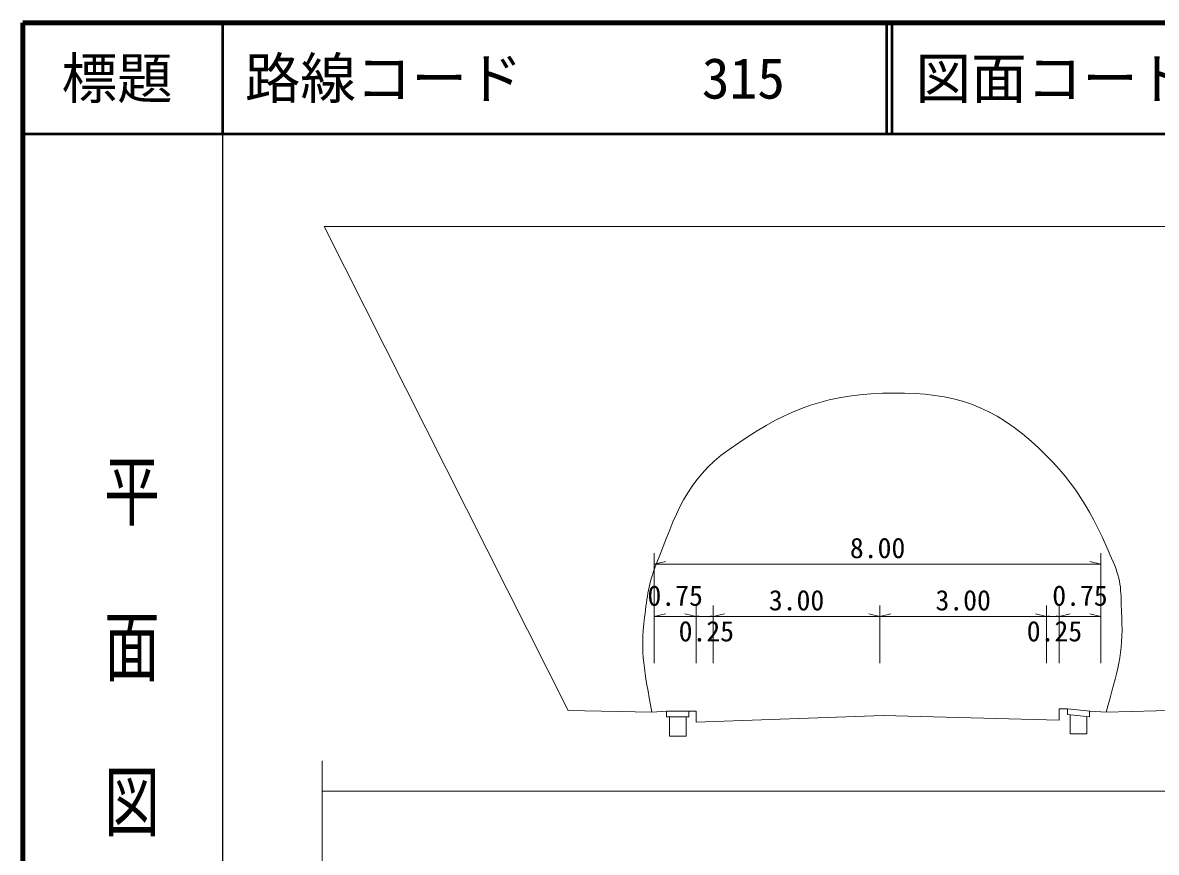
# Model space of a CAD drawing. Units: millimetres on the paper, enlarged 1000 times, with parts at other scales. Extents: x 40000 to 680000, y 20000 to 380000.
# Drawn here: x 40000 to 142054, y 305351 to 380000 of the extents above; entities that cross this region are included whole.
import ezdxf
from ezdxf.enums import TextEntityAlignment as Align

# ---------------------------------------------------------------- set-up
doc = ezdxf.new("R2010")
doc.units = ezdxf.units.MM
doc.header["$LTSCALE"] = 1000
for name, color, linetype, lineweight in [('M-BGD', 7, 'Continuous', 13), ('M-BMK-SRVR', 3, 'Continuous', 13), ('M-STR-HTXT', 7, 'Continuous', 13), ('M-TTL', 2, 'Continuous', 140), ('M-TTL-BAND', 7, 'Continuous', 25), ('M-TTL-LINE', 7, 'Continuous', 50)]:
    doc.layers.add(name, color=color, linetype=linetype, lineweight=lineweight)
doc.layers.add('M-TTL-TXT', color=7, linetype='Continuous')
doc.styles.add('@ＭＳ ゴシック', font='')
doc.styles.add('ＭＳ ゴシック', font='')
doc.styles.get('@ＭＳ ゴシック').set_extended_font_data('@MS Gothic')
doc.styles.get('ＭＳ ゴシック').set_extended_font_data('MS Gothic')

msp = doc.modelspace()

# ---------------------------------------------------------------- linework, layer by layer
at = {"layer": 'M-BGD'}
for p, q in [((67156, 361647), (166481, 361647)), ((89111, 318097), (67156, 361647)), ((96858, 327372), (96858, 332269)), ((137065, 327372), (137065, 332269)), ((96858, 331269), (97858, 331519)), ((96858, 331269), (137065, 331269)), ((137065, 331269), (136065, 331519)), ((96858, 322372), (96858, 327569)), ((96858, 326569), (97858, 326819)), ((100621, 326569), (99621, 326819)), ((100621, 322372), (100621, 327569)), ((100621, 322372), (100621, 327569)), ((100621, 326569), (100871, 326631)), ((102166, 326569), (101916, 326631)), ((102166, 322372), (102166, 327569)), ((102166, 326569), (103166, 326819)), ((117166, 326569), (116166, 326819)), ((117166, 322372), (117166, 327569)), ((117166, 322372), (117166, 327569)), ((117166, 326569), (118166, 326819)), ((132166, 326569), (131166, 326819)), ((132166, 322372), (132166, 327569)), ((132166, 326569), (132416, 326631)), ((133296, 326569), (133046, 326631)), ((133296, 322372), (133296, 327569)), ((133296, 322372), (133296, 327569)), ((133296, 326569), (134296, 326819)), ((137065, 326569), (136065, 326819)), ((137065, 322372), (137065, 327569)), ((96858, 326569), (100621, 326569)), ((100621, 326569), (102166, 326569)), ((102166, 326569), (117166, 326569)), ((117166, 326569), (132166, 326569)), ((132166, 326569), (133296, 326569)), ((133296, 326569), (137065, 326569)), ((96636, 317947), (89111, 318097)), ((97966, 318047), (96636, 317947)), ((100621, 318047), (97966, 318047)), ((97966, 317547), (97966, 318047)), ((99966, 317547), (97966, 317547)), ((98216, 315797), (98216, 317547)), ((99716, 315797), (99716, 317547)), ((99966, 317547), (99966, 318047)), ((100621, 317047), (100621, 318047)), ((117471, 317647), (100621, 317047)), ((133296, 317247), (117471, 317647)), ((134046, 318247), (133296, 318247)), ((133296, 318247), (133296, 317247)), ((134046, 318247), (134046, 317881)), ((134046, 318247), (136091, 318047)), ((134046, 317747), (134046, 318247)), ((134046, 317747), (136046, 317552)), ((134296, 315997), (134296, 317723)), ((135796, 315997), (135796, 317576)), ((136046, 317552), (136046, 318052)), ((137551, 317947), (136091, 318047)), ((144961, 318147), (137551, 317947)), ((99716, 315797), (98216, 315797)), ((135796, 315997), (134296, 315997))]:
    msp.add_line(p, q, dxfattribs=at)
msp.add_open_spline([(96636, 317947), (95991, 321728), (95558, 323178), (95982, 326503), (96224, 328394), (96334, 329496), (97032, 331269), (98784, 335716), (99686, 338844), (103591, 341597), (108290, 344910), (111670, 346455), (117415, 346650), (122895, 346836), (126674, 345985), (130776, 342347), (134699, 338868), (136244, 336048), (138282, 331216), (138998, 329516), (138843, 328381), (138937, 326539), (139112, 323144), (138529, 321706), (137551, 317947)], degree=3, knots=[0, 0, 0, 0, 1, 1, 1, 2, 2, 2, 3, 3, 3, 4, 4, 4, 5, 5, 5, 6, 6, 6, 7, 7, 7, 8, 8, 8, 8], dxfattribs=at)
at = {"layer": 'M-BMK-SRVR'}
msp.add_line((66969, 279410), (66969, 313579), dxfattribs=at)
at = {"layer": 'M-STR-HTXT'}
msp.add_line((66969, 310841), (348164, 310841), dxfattribs=at)
at = {"layer": 'M-TTL'}
for p, q in [((40000, 380000), (40000, 20000)), ((680000, 380000), (40000, 380000))]:
    msp.add_line(p, q, dxfattribs=at)
at = {"layer": 'M-TTL-BAND'}
msp.add_line((58000, 370000), (58000, 20000), dxfattribs=at)
at = {"layer": 'M-TTL-LINE'}
for p, q in [((58000, 380000), (58000, 370000)), ((117750, 380000), (117750, 370000)), ((118250, 380000), (118250, 370000)), ((40000, 370000), (680000, 370000))]:
    msp.add_line(p, q, dxfattribs=at)

# ---------------------------------------------------------------- texts
at = {"layer": 'M-BGD', "style": 'ＭＳ ゴシック'}
for s, p in [('8.00', (116962, 331269)), ('0.75', (98740, 326983)), ('3.00', (109666, 326569)), ('3.00', (124666, 326569)), ('0.75', (135181, 326983)), ('0.25', (101546, 323779)), ('0.25', (132884, 323779))]:
    msp.add_text(s, height=1833, dxfattribs=at).set_placement(p, align=Align.BOTTOM_CENTER)
at = {"layer": 'M-TTL-BAND', "style": '@ＭＳ ゴシック', "width": 1.4}
msp.add_text('平  面  図', height=3666, rotation=270, dxfattribs=at).set_placement((49777, 306475), align=Align.MIDDLE_RIGHT)
at = {"layer": 'M-TTL-TXT', "style": 'ＭＳ ゴシック'}
msp.add_text('標題', height=3666, dxfattribs=at).set_placement((48500, 375000), align=Align.MIDDLE_CENTER)
for s, p in [('路線コード', (60000, 375000)), ('315', (101142, 375000)), ('図面コード', (120380, 375000))]:
    msp.add_text(s, height=3666, dxfattribs=at).set_placement(p, align=Align.MIDDLE_LEFT)

doc.saveas('drawing.dxf')
